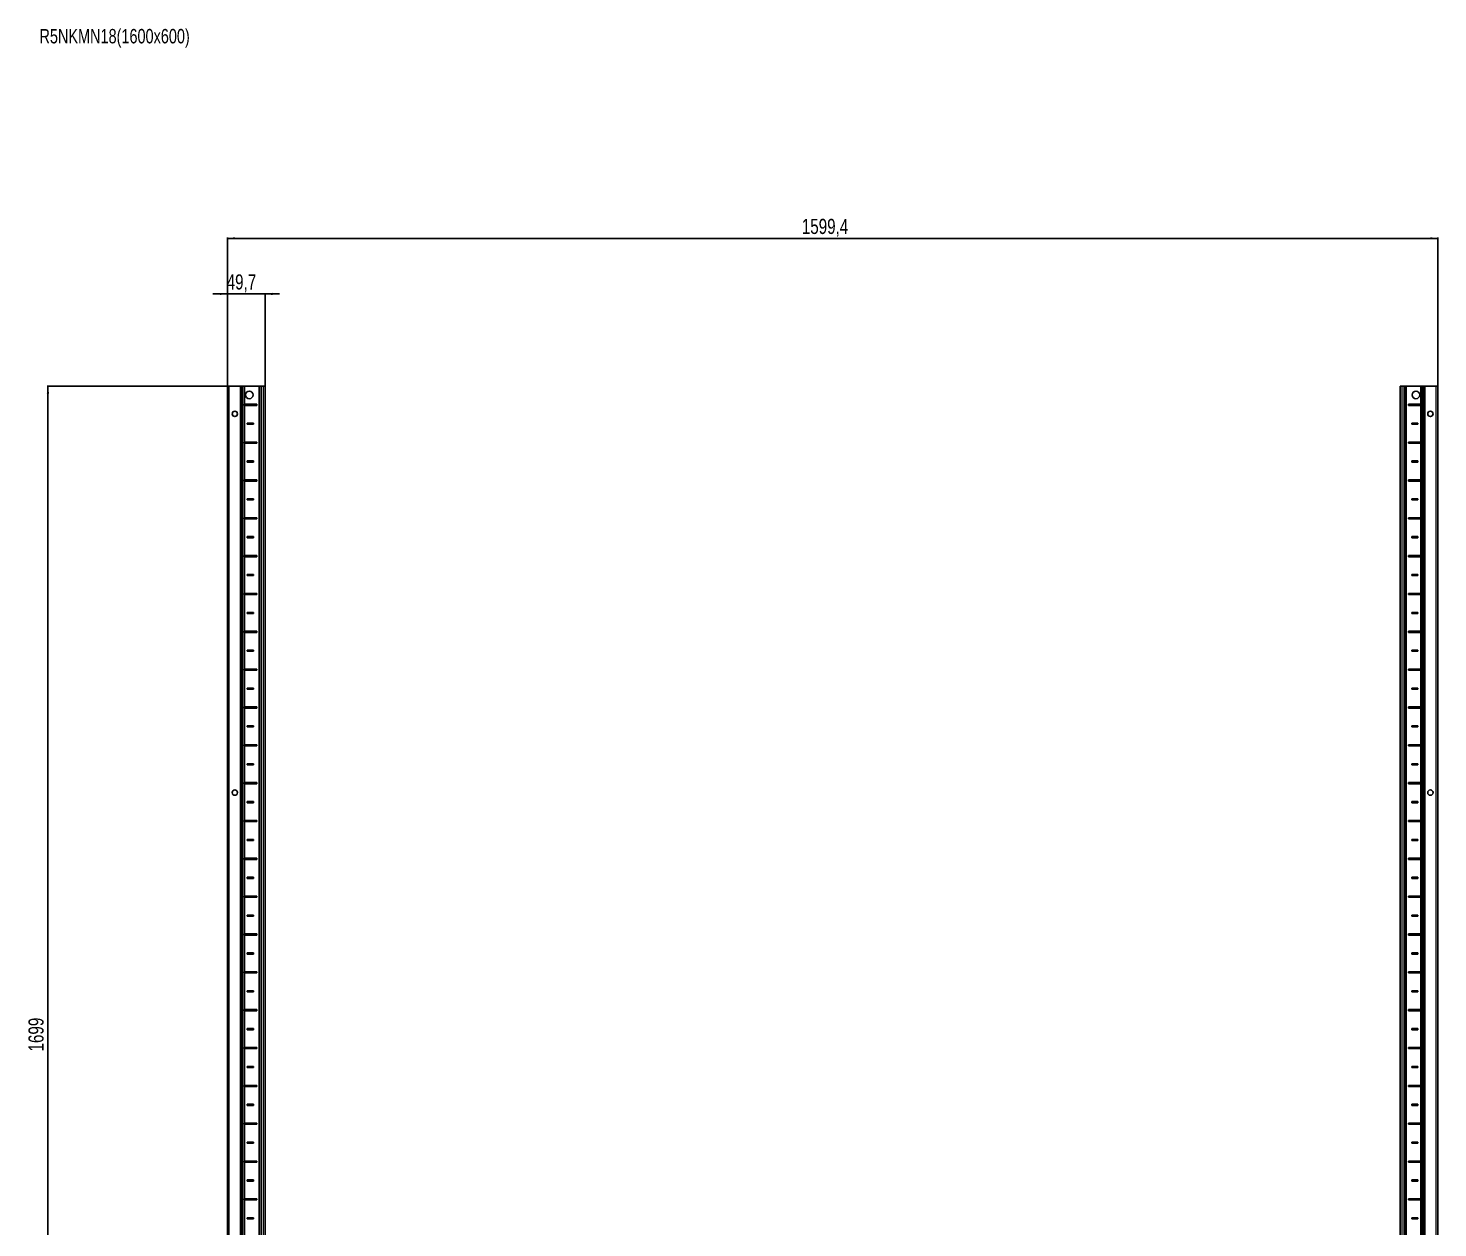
# Model space of a CAD drawing. Header units: millimetres. Extents: x -199 to 5773, y -1847 to 1507.
# Drawn here: x -199 to 1663, y -265 to 1320 of the extents above; entities that cross this region are included whole.
import ezdxf

# ---------------------------------------------------------------- set-up
doc = ezdxf.new("R2010")
doc.units = ezdxf.units.MM
doc.layers.add('FORMAT', color=7, linetype='Continuous')
doc.styles.add('SLDTEXTSTYLE0', font='TXT', dxfattribs={"width": 0.75})
doc.dimstyles.new('SLDDIMSTYLE0', dxfattribs={"dimtxt": 20, "dimasz": 10, "dimexe": 0, "dimexo": 0.0625, "dimgap": 5, "dimtad": 2, "dimdec": 1, "dimrnd": 1e-09, "dimzin": 12, "dimdsep": 46, "dimtxsty": 'SLDTEXTSTYLE0', "dimsah": 1, "dimcen": 0.09, "dimadec": 0, "dimazin": 3, "dimtfac": 1, "dimtofl": 0, "dimtmove": 0, "dimatfit": 3, "dimfxl": 0, "dimfrac": 2, "dimtolj": 1, "dimtzin": 12, "dimarcsym": 0})
doc.dimstyles.new('SLDDIMSTYLE1', dxfattribs={"dimtxt": 20, "dimasz": 10, "dimexe": 0, "dimexo": 0.0625, "dimgap": 5, "dimtad": 2, "dimdec": 1, "dimrnd": 1e-09, "dimzin": 12, "dimdsep": 46, "dimtxsty": 'SLDTEXTSTYLE0', "dimsah": 1, "dimcen": 0.09, "dimadec": 0, "dimazin": 3, "dimtfac": 1, "dimtmove": 0, "dimatfit": 0, "dimfxl": 0, "dimfrac": 2, "dimtolj": 1, "dimtzin": 12, "dimarcsym": 0})

# ---------------------------------------------------------------- blocks, each defined once
blk = doc.blocks.new('_D')
at = {"layer": 'FORMAT'}
for p, q in [((86.4, 847.2), (-174.2, 847.2)), ((-173.2, 847.2), (-173.2, -851.8)), ((86.4, -851.8), (-174.2, -851.8))]:
    blk.add_line(p, q, dxfattribs=at)
for points in [[(-173.2, 847.2), (-174.7, 837.2), (-171.6, 837.2)], [(-173.2, -851.8), (-171.6, -841.8), (-174.7, -841.8)]]:
    blk.add_solid(points, dxfattribs=at)
at = {"layer": 'FORMAT', "insert": (-198.9, -31.8), "char_height": 20, "attachment_point": 1, "rotation": 90, "style": 'SLDTEXTSTYLE0'}
blk.add_mtext('1699', dxfattribs=at)
blk = doc.blocks.new('_D_1')
at = {"layer": 'FORMAT'}
for p, q in [((64, 847.2), (64, 1043.6)), ((1663.4, 847.2), (1663.4, 1043.6)), ((64, 1042.6), (1663.4, 1042.6))]:
    blk.add_line(p, q, dxfattribs=at)
for points in [[(64, 1042.6), (74, 1041.1), (74, 1044.2)], [(1663.4, 1042.6), (1653.4, 1044.2), (1653.4, 1041.1)]]:
    blk.add_solid(points, dxfattribs=at)
at = {"layer": 'FORMAT', "insert": (823, 1068.4), "char_height": 20, "attachment_point": 1, "style": 'SLDTEXTSTYLE0'}
blk.add_mtext('1599,4', dxfattribs=at)
blk = doc.blocks.new('_D_2')
at = {"layer": 'FORMAT'}
for p, q in [((64, 969.2), (44.7, 969.2)), ((64, 847.2), (64, 970.2)), ((113.7, 969.2), (64, 969.2)), ((113.7, 847.2), (113.7, 970.2)), ((113.7, 969.2), (132.9, 969.2))]:
    blk.add_line(p, q, dxfattribs=at)
for points in [[(64, 969.2), (54, 970.7), (54, 967.7)], [(113.7, 969.2), (123.7, 967.7), (123.7, 970.7)]]:
    blk.add_solid(points, dxfattribs=at)
at = {"layer": 'FORMAT', "insert": (63, 995), "char_height": 20, "attachment_point": 1, "style": 'SLDTEXTSTYLE0'}
blk.add_mtext('49,7', dxfattribs=at)

msp = doc.modelspace()

# ---------------------------------------------------------------- linework, layer by layer
at = {"color": 7, "linetype": 'Continuous', "lineweight": 25}
for p, q in [((63.98, -851.79), (63.98, 847.21)), ((63.98, 847.21), (65.98, 847.21)), ((81.33, 847.21), (65.98, 847.21)), ((81.33, 847.21), (81.98, 847.21)), ((81.98, -851.79), (81.98, 847.21)), ((81.98, 847.21), (82.56, 847.21)), ((83.77, 847.21), (82.56, 847.21)), ((83.77, -851.79), (83.77, 847.21)), ((83.8, 847.21), (83.77, 847.21)), ((83.8, -851.79), (83.8, 847.21)), ((85.01, 847.21), (83.8, 847.21)), ((85.01, 847.21), (86.42, 847.21)), ((105.83, 847.21), (86.42, 847.21)), ((105.83, 847.21), (106.48, 847.21)), ((106.48, -851.79), (106.48, 847.21)), ((106.48, 847.21), (108.48, 847.21)), ((111.68, 847.21), (108.48, 847.21)), ((111.68, 847.21), (113.68, 847.21)), ((113.68, 847.21), (113.68, -851.79)), ((1613.68, -851.79), (1613.68, 847.21)), ((1613.68, 847.21), (1615.68, 847.21)), ((1615.68, 847.21), (1618.88, 847.21)), ((1618.88, 847.21), (1620.88, 847.21)), ((1620.88, 847.21), (1620.88, -851.79)), ((1620.88, 847.21), (1621.53, 847.21)), ((1621.53, 847.21), (1640.93, 847.21)), ((1640.93, 847.21), (1642.34, 847.21)), ((1642.34, 847.21), (1643.55, 847.21)), ((1643.55, 847.21), (1643.55, -851.79)), ((1643.55, 847.21), (1643.58, 847.21)), ((1643.58, 847.21), (1643.58, -851.79)), ((1643.58, 847.21), (1644.79, 847.21)), ((1644.79, 847.21), (1645.38, 847.21)), ((1645.38, 847.21), (1645.38, -851.79)), ((1645.38, 847.21), (1646.03, 847.21)), ((1646.03, 847.21), (1661.38, 847.21)), ((1661.38, 847.21), (1663.38, 847.21)), ((1663.38, 847.21), (1663.38, -851.79)), ((85.93, 823.35), (85.93, 822.06)), ((86.58, 822.71), (85.93, 823.35)), ((86.58, 822.71), (85.93, 822.06)), ((102.83, 823.46), (86.42, 823.46)), ((86.42, 821.96), (102.83, 821.96)), ((102.08, 822.71), (86.58, 822.71)), ((102.08, 822.71), (102.83, 823.46)), ((102.08, 822.71), (102.83, 821.96)), ((102.83, 821.96), (102.83, 823.46)), ((1640.93, 823.46), (1624.53, 823.46)), ((1624.53, 823.46), (1624.53, 821.96)), ((1625.28, 822.71), (1624.53, 823.46)), ((1625.28, 822.71), (1624.53, 821.96)), ((1624.53, 821.96), (1640.93, 821.96)), ((1625.28, 822.71), (1640.78, 822.71)), ((1640.78, 822.71), (1641.42, 823.35)), ((1640.78, 822.71), (1641.42, 822.06)), ((1641.42, 822.06), (1641.42, 823.35)), ((98.33, 798.46), (90.33, 798.46)), ((90.33, 798.46), (90.33, 796.96)), ((91.08, 797.71), (90.33, 798.46)), ((91.08, 797.71), (90.33, 796.96)), ((90.33, 796.96), (98.33, 796.96)), ((97.58, 797.71), (91.08, 797.71)), ((97.58, 797.71), (98.33, 798.46)), ((97.58, 797.71), (98.33, 796.96)), ((98.33, 796.96), (98.33, 798.46)), ((1637.03, 798.46), (1629.03, 798.46)), ((1629.03, 798.46), (1629.03, 796.96)), ((1629.78, 797.71), (1629.03, 798.46)), ((1629.78, 797.71), (1629.03, 796.96)), ((1629.03, 796.96), (1637.03, 796.96)), ((1629.78, 797.71), (1636.28, 797.71)), ((1636.28, 797.71), (1637.03, 798.46)), ((1636.28, 797.71), (1637.03, 796.96)), ((1637.03, 796.96), (1637.03, 798.46)), ((85.93, 773.35), (85.93, 772.06)), ((86.58, 772.71), (85.93, 773.35)), ((86.58, 772.71), (85.93, 772.06)), ((102.83, 773.46), (86.42, 773.46)), ((86.42, 771.96), (102.83, 771.96)), ((102.08, 772.71), (86.58, 772.71)), ((102.08, 772.71), (102.83, 773.46)), ((102.08, 772.71), (102.83, 771.96)), ((102.83, 771.96), (102.83, 773.46)), ((1640.93, 773.46), (1624.53, 773.46)), ((1624.53, 773.46), (1624.53, 771.96)), ((1625.28, 772.71), (1624.53, 773.46)), ((1625.28, 772.71), (1624.53, 771.96)), ((1624.53, 771.96), (1640.93, 771.96)), ((1625.28, 772.71), (1640.78, 772.71)), ((1640.78, 772.71), (1641.42, 773.35)), ((1640.78, 772.71), (1641.42, 772.06)), ((1641.42, 772.06), (1641.42, 773.35)), ((98.33, 748.46), (90.33, 748.46)), ((90.33, 748.46), (90.33, 746.96)), ((91.08, 747.71), (90.33, 748.46)), ((91.08, 747.71), (90.33, 746.96)), ((90.33, 746.96), (98.33, 746.96)), ((97.58, 747.71), (91.08, 747.71)), ((97.58, 747.71), (98.33, 748.46)), ((97.58, 747.71), (98.33, 746.96)), ((98.33, 746.96), (98.33, 748.46)), ((1637.03, 748.46), (1629.03, 748.46)), ((1629.03, 748.46), (1629.03, 746.96)), ((1629.78, 747.71), (1629.03, 748.46)), ((1629.78, 747.71), (1629.03, 746.96)), ((1629.03, 746.96), (1637.03, 746.96)), ((1629.78, 747.71), (1636.28, 747.71)), ((1636.28, 747.71), (1637.03, 748.46)), ((1636.28, 747.71), (1637.03, 746.96)), ((1637.03, 746.96), (1637.03, 748.46)), ((85.93, 723.35), (85.93, 722.06)), ((86.58, 722.71), (85.93, 723.35)), ((86.58, 722.71), (85.93, 722.06)), ((102.83, 723.46), (86.42, 723.46)), ((86.42, 721.96), (102.83, 721.96)), ((102.08, 722.71), (86.58, 722.71)), ((102.08, 722.71), (102.83, 723.46)), ((102.08, 722.71), (102.83, 721.96)), ((102.83, 721.96), (102.83, 723.46)), ((1640.93, 723.46), (1624.53, 723.46)), ((1624.53, 723.46), (1624.53, 721.96)), ((1625.28, 722.71), (1624.53, 723.46)), ((1625.28, 722.71), (1624.53, 721.96)), ((1624.53, 721.96), (1640.93, 721.96)), ((1625.28, 722.71), (1640.78, 722.71)), ((1640.78, 722.71), (1641.42, 723.35)), ((1640.78, 722.71), (1641.42, 722.06)), ((1641.42, 722.06), (1641.42, 723.35)), ((98.33, 698.46), (90.33, 698.46)), ((90.33, 698.46), (90.33, 696.96)), ((91.08, 697.71), (90.33, 698.46)), ((91.08, 697.71), (90.33, 696.96)), ((90.33, 696.96), (98.33, 696.96)), ((97.58, 697.71), (91.08, 697.71)), ((97.58, 697.71), (98.33, 698.46)), ((97.58, 697.71), (98.33, 696.96)), ((98.33, 696.96), (98.33, 698.46)), ((1637.03, 698.46), (1629.03, 698.46)), ((1629.03, 698.46), (1629.03, 696.96)), ((1629.78, 697.71), (1629.03, 698.46)), ((1629.78, 697.71), (1629.03, 696.96)), ((1629.03, 696.96), (1637.03, 696.96)), ((1629.78, 697.71), (1636.28, 697.71)), ((1636.28, 697.71), (1637.03, 698.46)), ((1636.28, 697.71), (1637.03, 696.96)), ((1637.03, 696.96), (1637.03, 698.46)), ((85.93, 673.35), (85.93, 672.06)), ((86.58, 672.71), (85.93, 673.35)), ((86.58, 672.71), (85.93, 672.06)), ((102.83, 673.46), (86.42, 673.46)), ((86.42, 671.96), (102.83, 671.96)), ((102.08, 672.71), (86.58, 672.71)), ((102.08, 672.71), (102.83, 673.46)), ((102.08, 672.71), (102.83, 671.96)), ((102.83, 671.96), (102.83, 673.46)), ((1640.93, 673.46), (1624.53, 673.46)), ((1624.53, 673.46), (1624.53, 671.96)), ((1625.28, 672.71), (1624.53, 673.46)), ((1625.28, 672.71), (1624.53, 671.96)), ((1624.53, 671.96), (1640.93, 671.96)), ((1625.28, 672.71), (1640.78, 672.71)), ((1640.78, 672.71), (1641.42, 673.35)), ((1640.78, 672.71), (1641.42, 672.06)), ((1641.42, 672.06), (1641.42, 673.35)), ((98.33, 648.46), (90.33, 648.46)), ((90.33, 648.46), (90.33, 646.96)), ((91.08, 647.71), (90.33, 648.46)), ((91.08, 647.71), (90.33, 646.96)), ((90.33, 646.96), (98.33, 646.96)), ((97.58, 647.71), (91.08, 647.71)), ((97.58, 647.71), (98.33, 648.46)), ((97.58, 647.71), (98.33, 646.96)), ((98.33, 646.96), (98.33, 648.46)), ((1637.03, 648.46), (1629.03, 648.46)), ((1629.03, 648.46), (1629.03, 646.96)), ((1629.78, 647.71), (1629.03, 648.46)), ((1629.78, 647.71), (1629.03, 646.96)), ((1629.03, 646.96), (1637.03, 646.96)), ((1629.78, 647.71), (1636.28, 647.71)), ((1636.28, 647.71), (1637.03, 648.46)), ((1636.28, 647.71), (1637.03, 646.96)), ((1637.03, 646.96), (1637.03, 648.46)), ((85.93, 623.35), (85.93, 622.06)), ((86.58, 622.71), (85.93, 623.35)), ((86.58, 622.71), (85.93, 622.06)), ((102.83, 623.46), (86.42, 623.46)), ((86.42, 621.96), (102.83, 621.96)), ((102.08, 622.71), (86.58, 622.71)), ((102.08, 622.71), (102.83, 623.46)), ((102.08, 622.71), (102.83, 621.96)), ((102.83, 621.96), (102.83, 623.46)), ((1640.93, 623.46), (1624.53, 623.46)), ((1624.53, 623.46), (1624.53, 621.96)), ((1625.28, 622.71), (1624.53, 623.46)), ((1625.28, 622.71), (1624.53, 621.96)), ((1624.53, 621.96), (1640.93, 621.96)), ((1625.28, 622.71), (1640.78, 622.71)), ((1640.78, 622.71), (1641.42, 623.35)), ((1640.78, 622.71), (1641.42, 622.06)), ((1641.42, 622.06), (1641.42, 623.35)), ((98.33, 598.46), (90.33, 598.46)), ((90.33, 598.46), (90.33, 596.96)), ((91.08, 597.71), (90.33, 598.46)), ((91.08, 597.71), (90.33, 596.96)), ((90.33, 596.96), (98.33, 596.96)), ((97.58, 597.71), (91.08, 597.71)), ((97.58, 597.71), (98.33, 598.46)), ((97.58, 597.71), (98.33, 596.96)), ((98.33, 596.96), (98.33, 598.46)), ((1637.03, 598.46), (1629.03, 598.46)), ((1629.03, 598.46), (1629.03, 596.96)), ((1629.78, 597.71), (1629.03, 598.46)), ((1629.78, 597.71), (1629.03, 596.96)), ((1629.03, 596.96), (1637.03, 596.96)), ((1629.78, 597.71), (1636.28, 597.71)), ((1636.28, 597.71), (1637.03, 598.46)), ((1636.28, 597.71), (1637.03, 596.96)), ((1637.03, 596.96), (1637.03, 598.46)), ((85.93, 573.35), (85.93, 572.06)), ((86.58, 572.71), (85.93, 573.35)), ((86.58, 572.71), (85.93, 572.06)), ((102.83, 573.46), (86.42, 573.46)), ((86.42, 571.96), (102.83, 571.96)), ((102.08, 572.71), (86.58, 572.71)), ((102.08, 572.71), (102.83, 573.46)), ((102.08, 572.71), (102.83, 571.96)), ((102.83, 571.96), (102.83, 573.46)), ((1640.93, 573.46), (1624.53, 573.46)), ((1624.53, 573.46), (1624.53, 571.96)), ((1625.28, 572.71), (1624.53, 573.46)), ((1625.28, 572.71), (1624.53, 571.96)), ((1624.53, 571.96), (1640.93, 571.96)), ((1625.28, 572.71), (1640.78, 572.71)), ((1640.78, 572.71), (1641.42, 573.35)), ((1640.78, 572.71), (1641.42, 572.06)), ((1641.42, 572.06), (1641.42, 573.35)), ((98.33, 548.46), (90.33, 548.46)), ((90.33, 548.46), (90.33, 546.96)), ((91.08, 547.71), (90.33, 548.46)), ((91.08, 547.71), (90.33, 546.96)), ((90.33, 546.96), (98.33, 546.96)), ((97.58, 547.71), (91.08, 547.71)), ((97.58, 547.71), (98.33, 548.46)), ((97.58, 547.71), (98.33, 546.96)), ((98.33, 546.96), (98.33, 548.46)), ((1637.03, 548.46), (1629.03, 548.46)), ((1629.03, 548.46), (1629.03, 546.96)), ((1629.78, 547.71), (1629.03, 548.46)), ((1629.78, 547.71), (1629.03, 546.96)), ((1629.03, 546.96), (1637.03, 546.96)), ((1629.78, 547.71), (1636.28, 547.71)), ((1636.28, 547.71), (1637.03, 548.46)), ((1636.28, 547.71), (1637.03, 546.96)), ((1637.03, 546.96), (1637.03, 548.46)), ((85.93, 523.35), (85.93, 522.06)), ((86.58, 522.71), (85.93, 523.35)), ((86.58, 522.71), (85.93, 522.06)), ((102.83, 523.46), (86.42, 523.46)), ((86.42, 521.96), (102.83, 521.96)), ((102.08, 522.71), (86.58, 522.71)), ((102.08, 522.71), (102.83, 523.46)), ((102.08, 522.71), (102.83, 521.96)), ((102.83, 521.96), (102.83, 523.46)), ((1640.93, 523.46), (1624.53, 523.46)), ((1624.53, 523.46), (1624.53, 521.96)), ((1625.28, 522.71), (1624.53, 523.46)), ((1625.28, 522.71), (1624.53, 521.96)), ((1624.53, 521.96), (1640.93, 521.96)), ((1625.28, 522.71), (1640.78, 522.71)), ((1640.78, 522.71), (1641.42, 523.35)), ((1640.78, 522.71), (1641.42, 522.06)), ((1641.42, 522.06), (1641.42, 523.35)), ((98.33, 498.46), (90.33, 498.46)), ((90.33, 498.46), (90.33, 496.96)), ((91.08, 497.71), (90.33, 498.46)), ((91.08, 497.71), (90.33, 496.96)), ((90.33, 496.96), (98.33, 496.96)), ((97.58, 497.71), (91.08, 497.71)), ((97.58, 497.71), (98.33, 498.46)), ((97.58, 497.71), (98.33, 496.96)), ((98.33, 496.96), (98.33, 498.46)), ((1637.03, 498.46), (1629.03, 498.46)), ((1629.03, 498.46), (1629.03, 496.96)), ((1629.78, 497.71), (1629.03, 498.46)), ((1629.78, 497.71), (1629.03, 496.96)), ((1629.03, 496.96), (1637.03, 496.96)), ((1629.78, 497.71), (1636.28, 497.71)), ((1636.28, 497.71), (1637.03, 498.46)), ((1636.28, 497.71), (1637.03, 496.96)), ((1637.03, 496.96), (1637.03, 498.46)), ((85.93, 473.35), (85.93, 472.06)), ((86.58, 472.71), (85.93, 473.35)), ((86.58, 472.71), (85.93, 472.06)), ((102.83, 473.46), (86.42, 473.46)), ((86.42, 471.96), (102.83, 471.96)), ((102.08, 472.71), (86.58, 472.71)), ((102.08, 472.71), (102.83, 473.46)), ((102.08, 472.71), (102.83, 471.96)), ((102.83, 471.96), (102.83, 473.46)), ((1640.93, 473.46), (1624.53, 473.46)), ((1624.53, 473.46), (1624.53, 471.96)), ((1625.28, 472.71), (1624.53, 473.46)), ((1625.28, 472.71), (1624.53, 471.96)), ((1624.53, 471.96), (1640.93, 471.96)), ((1625.28, 472.71), (1640.78, 472.71)), ((1640.78, 472.71), (1641.42, 473.35)), ((1640.78, 472.71), (1641.42, 472.06)), ((1641.42, 472.06), (1641.42, 473.35)), ((98.33, 448.46), (90.33, 448.46)), ((90.33, 448.46), (90.33, 446.96)), ((91.08, 447.71), (90.33, 448.46)), ((91.08, 447.71), (90.33, 446.96)), ((97.58, 447.71), (91.08, 447.71)), ((97.58, 447.71), (98.33, 448.46)), ((97.58, 447.71), (98.33, 446.96)), ((98.33, 446.96), (98.33, 448.46)), ((1637.03, 448.46), (1629.03, 448.46)), ((1629.03, 448.46), (1629.03, 446.96)), ((1629.78, 447.71), (1629.03, 448.46)), ((1629.78, 447.71), (1629.03, 446.96)), ((1629.78, 447.71), (1636.28, 447.71)), ((1636.28, 447.71), (1637.03, 448.46)), ((1636.28, 447.71), (1637.03, 446.96)), ((1637.03, 446.96), (1637.03, 448.46)), ((90.33, 446.96), (98.33, 446.96)), ((1629.03, 446.96), (1637.03, 446.96)), ((85.93, 423.35), (85.93, 422.06)), ((86.58, 422.71), (85.93, 423.35)), ((86.58, 422.71), (85.93, 422.06)), ((102.83, 423.46), (86.42, 423.46)), ((86.42, 421.96), (102.83, 421.96)), ((102.08, 422.71), (86.58, 422.71)), ((102.08, 422.71), (102.83, 423.46)), ((102.08, 422.71), (102.83, 421.96)), ((102.83, 421.96), (102.83, 423.46)), ((1640.93, 423.46), (1624.53, 423.46)), ((1624.53, 423.46), (1624.53, 421.96)), ((1625.28, 422.71), (1624.53, 423.46)), ((1625.28, 422.71), (1624.53, 421.96)), ((1624.53, 421.96), (1640.93, 421.96)), ((1625.28, 422.71), (1640.78, 422.71)), ((1640.78, 422.71), (1641.42, 423.35)), ((1640.78, 422.71), (1641.42, 422.06)), ((1641.42, 422.06), (1641.42, 423.35)), ((98.33, 398.46), (90.33, 398.46)), ((90.33, 398.46), (90.33, 396.96)), ((91.08, 397.71), (90.33, 398.46)), ((91.08, 397.71), (90.33, 396.96)), ((90.33, 396.96), (98.33, 396.96)), ((97.58, 397.71), (91.08, 397.71)), ((97.58, 397.71), (98.33, 398.46)), ((97.58, 397.71), (98.33, 396.96)), ((98.33, 396.96), (98.33, 398.46)), ((1637.03, 398.46), (1629.03, 398.46)), ((1629.03, 398.46), (1629.03, 396.96)), ((1629.78, 397.71), (1629.03, 398.46)), ((1629.78, 397.71), (1629.03, 396.96)), ((1629.03, 396.96), (1637.03, 396.96)), ((1629.78, 397.71), (1636.28, 397.71)), ((1636.28, 397.71), (1637.03, 398.46)), ((1636.28, 397.71), (1637.03, 396.96)), ((1637.03, 396.96), (1637.03, 398.46)), ((85.93, 373.35), (85.93, 372.06)), ((86.58, 372.71), (85.93, 373.35)), ((86.58, 372.71), (85.93, 372.06)), ((102.83, 373.46), (86.42, 373.46)), ((102.08, 372.71), (86.58, 372.71)), ((102.08, 372.71), (102.83, 373.46)), ((102.08, 372.71), (102.83, 371.96)), ((102.83, 371.96), (102.83, 373.46)), ((1640.93, 373.46), (1624.53, 373.46)), ((1624.53, 373.46), (1624.53, 371.96)), ((1625.28, 372.71), (1624.53, 373.46)), ((1625.28, 372.71), (1624.53, 371.96)), ((1625.28, 372.71), (1640.78, 372.71)), ((1640.78, 372.71), (1641.42, 373.35)), ((1640.78, 372.71), (1641.42, 372.06)), ((1641.42, 372.06), (1641.42, 373.35)), ((86.42, 371.96), (102.83, 371.96)), ((1624.53, 371.96), (1640.93, 371.96)), ((98.33, 348.46), (90.33, 348.46)), ((90.33, 348.46), (90.33, 346.96)), ((91.08, 347.71), (90.33, 348.46)), ((91.08, 347.71), (90.33, 346.96)), ((90.33, 346.96), (98.33, 346.96)), ((97.58, 347.71), (91.08, 347.71)), ((97.58, 347.71), (98.33, 348.46)), ((97.58, 347.71), (98.33, 346.96)), ((98.33, 346.96), (98.33, 348.46)), ((1637.03, 348.46), (1629.03, 348.46)), ((1629.03, 348.46), (1629.03, 346.96)), ((1629.78, 347.71), (1629.03, 348.46)), ((1629.78, 347.71), (1629.03, 346.96)), ((1629.03, 346.96), (1637.03, 346.96)), ((1629.78, 347.71), (1636.28, 347.71)), ((1636.28, 347.71), (1637.03, 348.46)), ((1636.28, 347.71), (1637.03, 346.96)), ((1637.03, 346.96), (1637.03, 348.46)), ((85.93, 323.35), (85.93, 322.06)), ((86.58, 322.71), (85.93, 323.35)), ((86.58, 322.71), (85.93, 322.06)), ((102.83, 323.46), (86.42, 323.46)), ((86.42, 321.96), (102.83, 321.96)), ((102.08, 322.71), (86.58, 322.71)), ((102.08, 322.71), (102.83, 323.46)), ((102.08, 322.71), (102.83, 321.96)), ((102.83, 321.96), (102.83, 323.46)), ((1640.93, 323.46), (1624.53, 323.46)), ((1624.53, 323.46), (1624.53, 321.96)), ((1625.28, 322.71), (1624.53, 323.46)), ((1625.28, 322.71), (1624.53, 321.96)), ((1624.53, 321.96), (1640.93, 321.96)), ((1625.28, 322.71), (1640.78, 322.71)), ((1640.78, 322.71), (1641.42, 323.35)), ((1640.78, 322.71), (1641.42, 322.06)), ((1641.42, 322.06), (1641.42, 323.35)), ((98.33, 298.46), (90.33, 298.46)), ((90.33, 298.46), (90.33, 296.96)), ((91.08, 297.71), (90.33, 298.46)), ((97.58, 297.71), (98.33, 298.46)), ((98.33, 296.96), (98.33, 298.46)), ((1637.03, 298.46), (1629.03, 298.46)), ((1629.03, 298.46), (1629.03, 296.96)), ((1629.78, 297.71), (1629.03, 298.46)), ((1636.28, 297.71), (1637.03, 298.46)), ((1637.03, 296.96), (1637.03, 298.46)), ((91.08, 297.71), (90.33, 296.96)), ((90.33, 296.96), (98.33, 296.96)), ((97.58, 297.71), (91.08, 297.71)), ((97.58, 297.71), (98.33, 296.96)), ((1629.78, 297.71), (1629.03, 296.96)), ((1629.03, 296.96), (1637.03, 296.96)), ((1629.78, 297.71), (1636.28, 297.71)), ((1636.28, 297.71), (1637.03, 296.96)), ((85.93, 273.35), (85.93, 272.06)), ((86.58, 272.71), (85.93, 273.35)), ((86.58, 272.71), (85.93, 272.06)), ((102.83, 273.46), (86.42, 273.46)), ((86.42, 271.96), (102.83, 271.96)), ((102.08, 272.71), (86.58, 272.71)), ((102.08, 272.71), (102.83, 273.46)), ((102.08, 272.71), (102.83, 271.96)), ((102.83, 271.96), (102.83, 273.46)), ((1640.93, 273.46), (1624.53, 273.46)), ((1624.53, 273.46), (1624.53, 271.96)), ((1625.28, 272.71), (1624.53, 273.46)), ((1625.28, 272.71), (1624.53, 271.96)), ((1624.53, 271.96), (1640.93, 271.96)), ((1625.28, 272.71), (1640.78, 272.71)), ((1640.78, 272.71), (1641.42, 273.35)), ((1640.78, 272.71), (1641.42, 272.06)), ((1641.42, 272.06), (1641.42, 273.35)), ((98.33, 248.46), (90.33, 248.46)), ((90.33, 248.46), (90.33, 246.96)), ((91.08, 247.71), (90.33, 248.46)), ((91.08, 247.71), (90.33, 246.96)), ((90.33, 246.96), (98.33, 246.96)), ((97.58, 247.71), (91.08, 247.71)), ((97.58, 247.71), (98.33, 248.46)), ((97.58, 247.71), (98.33, 246.96)), ((98.33, 246.96), (98.33, 248.46)), ((1637.03, 248.46), (1629.03, 248.46)), ((1629.03, 248.46), (1629.03, 246.96)), ((1629.78, 247.71), (1629.03, 248.46)), ((1629.78, 247.71), (1629.03, 246.96)), ((1629.03, 246.96), (1637.03, 246.96)), ((1629.78, 247.71), (1636.28, 247.71)), ((1636.28, 247.71), (1637.03, 248.46)), ((1636.28, 247.71), (1637.03, 246.96)), ((1637.03, 246.96), (1637.03, 248.46)), ((85.93, 223.35), (85.93, 222.06)), ((86.58, 222.71), (85.93, 223.35)), ((86.58, 222.71), (85.93, 222.06)), ((102.83, 223.46), (86.42, 223.46)), ((86.42, 221.96), (102.83, 221.96)), ((102.08, 222.71), (86.58, 222.71)), ((102.08, 222.71), (102.83, 223.46)), ((102.08, 222.71), (102.83, 221.96)), ((102.83, 221.96), (102.83, 223.46)), ((1640.93, 223.46), (1624.53, 223.46)), ((1624.53, 223.46), (1624.53, 221.96)), ((1625.28, 222.71), (1624.53, 223.46)), ((1625.28, 222.71), (1624.53, 221.96)), ((1624.53, 221.96), (1640.93, 221.96)), ((1625.28, 222.71), (1640.78, 222.71)), ((1640.78, 222.71), (1641.42, 223.35)), ((1640.78, 222.71), (1641.42, 222.06)), ((1641.42, 222.06), (1641.42, 223.35)), ((98.33, 198.46), (90.33, 198.46)), ((90.33, 198.46), (90.33, 196.96)), ((91.08, 197.71), (90.33, 198.46)), ((91.08, 197.71), (90.33, 196.96)), ((90.33, 196.96), (98.33, 196.96)), ((97.58, 197.71), (91.08, 197.71)), ((97.58, 197.71), (98.33, 198.46)), ((97.58, 197.71), (98.33, 196.96)), ((98.33, 196.96), (98.33, 198.46)), ((1637.03, 198.46), (1629.03, 198.46)), ((1629.03, 198.46), (1629.03, 196.96)), ((1629.78, 197.71), (1629.03, 198.46)), ((1629.78, 197.71), (1629.03, 196.96)), ((1629.03, 196.96), (1637.03, 196.96)), ((1629.78, 197.71), (1636.28, 197.71)), ((1636.28, 197.71), (1637.03, 198.46)), ((1636.28, 197.71), (1637.03, 196.96)), ((1637.03, 196.96), (1637.03, 198.46)), ((85.93, 173.35), (85.93, 172.06)), ((86.58, 172.71), (85.93, 173.35)), ((86.58, 172.71), (85.93, 172.06)), ((102.83, 173.46), (86.42, 173.46)), ((86.42, 171.96), (102.83, 171.96)), ((102.08, 172.71), (86.58, 172.71)), ((102.08, 172.71), (102.83, 173.46)), ((102.08, 172.71), (102.83, 171.96)), ((102.83, 171.96), (102.83, 173.46)), ((1640.93, 173.46), (1624.53, 173.46)), ((1624.53, 173.46), (1624.53, 171.96)), ((1625.28, 172.71), (1624.53, 173.46)), ((1625.28, 172.71), (1624.53, 171.96)), ((1624.53, 171.96), (1640.93, 171.96)), ((1625.28, 172.71), (1640.78, 172.71)), ((1640.78, 172.71), (1641.42, 173.35)), ((1640.78, 172.71), (1641.42, 172.06)), ((1641.42, 172.06), (1641.42, 173.35)), ((98.33, 148.46), (90.33, 148.46)), ((90.33, 148.46), (90.33, 146.96)), ((91.08, 147.71), (90.33, 148.46)), ((91.08, 147.71), (90.33, 146.96)), ((90.33, 146.96), (98.33, 146.96)), ((97.58, 147.71), (91.08, 147.71)), ((97.58, 147.71), (98.33, 148.46)), ((97.58, 147.71), (98.33, 146.96)), ((98.33, 146.96), (98.33, 148.46)), ((1637.03, 148.46), (1629.03, 148.46)), ((1629.03, 148.46), (1629.03, 146.96)), ((1629.78, 147.71), (1629.03, 148.46)), ((1629.78, 147.71), (1629.03, 146.96)), ((1629.03, 146.96), (1637.03, 146.96)), ((1629.78, 147.71), (1636.28, 147.71)), ((1636.28, 147.71), (1637.03, 148.46)), ((1636.28, 147.71), (1637.03, 146.96)), ((1637.03, 146.96), (1637.03, 148.46)), ((85.93, 123.35), (85.93, 122.06)), ((86.58, 122.71), (85.93, 123.35)), ((86.58, 122.71), (85.93, 122.06)), ((102.83, 123.46), (86.42, 123.46)), ((86.42, 121.96), (102.83, 121.96)), ((102.08, 122.71), (86.58, 122.71)), ((102.08, 122.71), (102.83, 123.46)), ((102.08, 122.71), (102.83, 121.96)), ((102.83, 121.96), (102.83, 123.46)), ((1640.93, 123.46), (1624.53, 123.46)), ((1624.53, 123.46), (1624.53, 121.96)), ((1625.28, 122.71), (1624.53, 123.46)), ((1625.28, 122.71), (1624.53, 121.96)), ((1624.53, 121.96), (1640.93, 121.96)), ((1625.28, 122.71), (1640.78, 122.71)), ((1640.78, 122.71), (1641.42, 123.35)), ((1640.78, 122.71), (1641.42, 122.06)), ((1641.42, 122.06), (1641.42, 123.35)), ((98.33, 98.46), (90.33, 98.46)), ((90.33, 98.46), (90.33, 96.96)), ((91.08, 97.71), (90.33, 98.46)), ((91.08, 97.71), (90.33, 96.96)), ((90.33, 96.96), (98.33, 96.96)), ((97.58, 97.71), (91.08, 97.71)), ((97.58, 97.71), (98.33, 98.46)), ((97.58, 97.71), (98.33, 96.96)), ((98.33, 96.96), (98.33, 98.46)), ((1637.03, 98.46), (1629.03, 98.46)), ((1629.03, 98.46), (1629.03, 96.96)), ((1629.78, 97.71), (1629.03, 98.46)), ((1629.78, 97.71), (1629.03, 96.96)), ((1629.03, 96.96), (1637.03, 96.96)), ((1629.78, 97.71), (1636.28, 97.71)), ((1636.28, 97.71), (1637.03, 98.46)), ((1636.28, 97.71), (1637.03, 96.96)), ((1637.03, 96.96), (1637.03, 98.46)), ((85.93, 73.35), (85.93, 72.06)), ((86.58, 72.71), (85.93, 73.35)), ((86.58, 72.71), (85.93, 72.06)), ((102.83, 73.46), (86.42, 73.46)), ((86.42, 71.96), (102.83, 71.96)), ((102.08, 72.71), (86.58, 72.71)), ((102.08, 72.71), (102.83, 73.46)), ((102.08, 72.71), (102.83, 71.96)), ((102.83, 71.96), (102.83, 73.46)), ((1640.93, 73.46), (1624.53, 73.46)), ((1624.53, 73.46), (1624.53, 71.96)), ((1625.28, 72.71), (1624.53, 73.46)), ((1625.28, 72.71), (1624.53, 71.96)), ((1624.53, 71.96), (1640.93, 71.96)), ((1625.28, 72.71), (1640.78, 72.71)), ((1640.78, 72.71), (1641.42, 73.35)), ((1640.78, 72.71), (1641.42, 72.06)), ((1641.42, 72.06), (1641.42, 73.35)), ((98.33, 48.46), (90.33, 48.46)), ((90.33, 48.46), (90.33, 46.96)), ((91.08, 47.71), (90.33, 48.46)), ((91.08, 47.71), (90.33, 46.96)), ((90.33, 46.96), (98.33, 46.96)), ((97.58, 47.71), (91.08, 47.71)), ((97.58, 47.71), (98.33, 48.46)), ((97.58, 47.71), (98.33, 46.96)), ((98.33, 46.96), (98.33, 48.46)), ((1637.03, 48.46), (1629.03, 48.46)), ((1629.03, 48.46), (1629.03, 46.96)), ((1629.78, 47.71), (1629.03, 48.46)), ((1629.78, 47.71), (1629.03, 46.96)), ((1629.03, 46.96), (1637.03, 46.96)), ((1629.78, 47.71), (1636.28, 47.71)), ((1636.28, 47.71), (1637.03, 48.46)), ((1636.28, 47.71), (1637.03, 46.96)), ((1637.03, 46.96), (1637.03, 48.46)), ((85.93, 23.35), (85.93, 22.06)), ((86.58, 22.71), (85.93, 23.35)), ((86.58, 22.71), (85.93, 22.06)), ((102.83, 23.46), (86.42, 23.46)), ((86.42, 21.96), (102.83, 21.96)), ((102.08, 22.71), (86.58, 22.71)), ((102.08, 22.71), (102.83, 23.46)), ((102.08, 22.71), (102.83, 21.96)), ((102.83, 21.96), (102.83, 23.46)), ((1640.93, 23.46), (1624.53, 23.46)), ((1624.53, 23.46), (1624.53, 21.96)), ((1625.28, 22.71), (1624.53, 23.46)), ((1625.28, 22.71), (1624.53, 21.96)), ((1624.53, 21.96), (1640.93, 21.96)), ((1625.28, 22.71), (1640.78, 22.71)), ((1640.78, 22.71), (1641.42, 23.35)), ((1640.78, 22.71), (1641.42, 22.06)), ((1641.42, 22.06), (1641.42, 23.35)), ((98.33, -1.54), (90.33, -1.54)), ((90.33, -1.54), (90.33, -3.04)), ((91.08, -2.29), (90.33, -1.54)), ((91.08, -2.29), (90.33, -3.04)), ((90.33, -3.04), (98.33, -3.04)), ((97.58, -2.29), (91.08, -2.29)), ((97.58, -2.29), (98.33, -1.54)), ((97.58, -2.29), (98.33, -3.04)), ((98.33, -3.04), (98.33, -1.54)), ((1637.03, -1.54), (1629.03, -1.54)), ((1629.03, -1.54), (1629.03, -3.04)), ((1629.78, -2.29), (1629.03, -1.54)), ((1629.78, -2.29), (1629.03, -3.04)), ((1629.03, -3.04), (1637.03, -3.04)), ((1629.78, -2.29), (1636.28, -2.29)), ((1636.28, -2.29), (1637.03, -1.54)), ((1636.28, -2.29), (1637.03, -3.04)), ((1637.03, -3.04), (1637.03, -1.54)), ((85.93, -26.65), (85.93, -27.94)), ((86.58, -27.29), (85.93, -26.65)), ((86.58, -27.29), (85.93, -27.94)), ((102.83, -26.54), (86.42, -26.54)), ((86.42, -28.04), (102.83, -28.04)), ((102.08, -27.29), (86.58, -27.29)), ((102.08, -27.29), (102.83, -26.54)), ((102.08, -27.29), (102.83, -28.04)), ((102.83, -28.04), (102.83, -26.54)), ((1640.93, -26.54), (1624.53, -26.54)), ((1624.53, -26.54), (1624.53, -28.04)), ((1625.28, -27.29), (1624.53, -26.54)), ((1625.28, -27.29), (1624.53, -28.04)), ((1624.53, -28.04), (1640.93, -28.04)), ((1625.28, -27.29), (1640.78, -27.29)), ((1640.78, -27.29), (1641.42, -26.65)), ((1640.78, -27.29), (1641.42, -27.94)), ((1641.42, -27.94), (1641.42, -26.65)), ((98.33, -51.54), (90.33, -51.54)), ((90.33, -51.54), (90.33, -53.04)), ((91.08, -52.29), (90.33, -51.54)), ((91.08, -52.29), (90.33, -53.04)), ((90.33, -53.04), (98.33, -53.04)), ((97.58, -52.29), (91.08, -52.29)), ((97.58, -52.29), (98.33, -51.54)), ((97.58, -52.29), (98.33, -53.04)), ((98.33, -53.04), (98.33, -51.54)), ((1637.03, -51.54), (1629.03, -51.54)), ((1629.03, -51.54), (1629.03, -53.04)), ((1629.78, -52.29), (1629.03, -51.54)), ((1629.78, -52.29), (1629.03, -53.04)), ((1629.03, -53.04), (1637.03, -53.04)), ((1629.78, -52.29), (1636.28, -52.29)), ((1636.28, -52.29), (1637.03, -51.54)), ((1636.28, -52.29), (1637.03, -53.04)), ((1637.03, -53.04), (1637.03, -51.54)), ((85.93, -76.65), (85.93, -77.94)), ((86.58, -77.29), (85.93, -76.65)), ((86.58, -77.29), (85.93, -77.94)), ((102.83, -76.54), (86.42, -76.54)), ((86.42, -78.04), (102.83, -78.04)), ((102.08, -77.29), (86.58, -77.29)), ((102.08, -77.29), (102.83, -76.54)), ((102.08, -77.29), (102.83, -78.04)), ((102.83, -78.04), (102.83, -76.54)), ((1640.93, -76.54), (1624.53, -76.54)), ((1624.53, -76.54), (1624.53, -78.04)), ((1625.28, -77.29), (1624.53, -76.54)), ((1625.28, -77.29), (1624.53, -78.04)), ((1624.53, -78.04), (1640.93, -78.04)), ((1625.28, -77.29), (1640.78, -77.29)), ((1640.78, -77.29), (1641.42, -76.65)), ((1640.78, -77.29), (1641.42, -77.94)), ((1641.42, -77.94), (1641.42, -76.65)), ((98.33, -101.54), (90.33, -101.54)), ((90.33, -101.54), (90.33, -103.04)), ((91.08, -102.29), (90.33, -101.54)), ((91.08, -102.29), (90.33, -103.04)), ((90.33, -103.04), (98.33, -103.04)), ((97.58, -102.29), (91.08, -102.29)), ((97.58, -102.29), (98.33, -101.54)), ((97.58, -102.29), (98.33, -103.04)), ((98.33, -103.04), (98.33, -101.54)), ((1637.03, -101.54), (1629.03, -101.54)), ((1629.03, -101.54), (1629.03, -103.04)), ((1629.78, -102.29), (1629.03, -101.54)), ((1629.78, -102.29), (1629.03, -103.04)), ((1629.03, -103.04), (1637.03, -103.04)), ((1629.78, -102.29), (1636.28, -102.29)), ((1636.28, -102.29), (1637.03, -101.54)), ((1636.28, -102.29), (1637.03, -103.04)), ((1637.03, -103.04), (1637.03, -101.54)), ((85.93, -126.65), (85.93, -127.94)), ((86.58, -127.29), (85.93, -126.65)), ((86.58, -127.29), (85.93, -127.94)), ((102.83, -126.54), (86.42, -126.54)), ((86.42, -128.04), (102.83, -128.04)), ((102.08, -127.29), (86.58, -127.29)), ((102.08, -127.29), (102.83, -126.54)), ((102.08, -127.29), (102.83, -128.04)), ((102.83, -128.04), (102.83, -126.54)), ((1640.93, -126.54), (1624.53, -126.54)), ((1624.53, -126.54), (1624.53, -128.04)), ((1625.28, -127.29), (1624.53, -126.54)), ((1625.28, -127.29), (1624.53, -128.04)), ((1624.53, -128.04), (1640.93, -128.04)), ((1625.28, -127.29), (1640.78, -127.29)), ((1640.78, -127.29), (1641.42, -126.65)), ((1640.78, -127.29), (1641.42, -127.94)), ((1641.42, -127.94), (1641.42, -126.65)), ((98.33, -151.54), (90.33, -151.54)), ((90.33, -151.54), (90.33, -153.04)), ((91.08, -152.29), (90.33, -151.54)), ((91.08, -152.29), (90.33, -153.04)), ((90.33, -153.04), (98.33, -153.04)), ((97.58, -152.29), (91.08, -152.29)), ((97.58, -152.29), (98.33, -151.54)), ((97.58, -152.29), (98.33, -153.04)), ((98.33, -153.04), (98.33, -151.54)), ((1637.03, -151.54), (1629.03, -151.54)), ((1629.03, -151.54), (1629.03, -153.04)), ((1629.78, -152.29), (1629.03, -151.54)), ((1629.78, -152.29), (1629.03, -153.04)), ((1629.03, -153.04), (1637.03, -153.04)), ((1629.78, -152.29), (1636.28, -152.29)), ((1636.28, -152.29), (1637.03, -151.54)), ((1636.28, -152.29), (1637.03, -153.04)), ((1637.03, -153.04), (1637.03, -151.54)), ((85.93, -176.65), (85.93, -177.94)), ((86.58, -177.29), (85.93, -176.65)), ((86.58, -177.29), (85.93, -177.94)), ((102.83, -176.54), (86.42, -176.54)), ((86.42, -178.04), (102.83, -178.04)), ((102.08, -177.29), (86.58, -177.29)), ((102.08, -177.29), (102.83, -176.54)), ((102.08, -177.29), (102.83, -178.04)), ((102.83, -178.04), (102.83, -176.54)), ((1640.93, -176.54), (1624.53, -176.54)), ((1624.53, -176.54), (1624.53, -178.04)), ((1625.28, -177.29), (1624.53, -176.54)), ((1625.28, -177.29), (1624.53, -178.04)), ((1624.53, -178.04), (1640.93, -178.04)), ((1625.28, -177.29), (1640.78, -177.29)), ((1640.78, -177.29), (1641.42, -176.65)), ((1640.78, -177.29), (1641.42, -177.94)), ((1641.42, -177.94), (1641.42, -176.65)), ((98.33, -201.54), (90.33, -201.54)), ((90.33, -201.54), (90.33, -203.04)), ((91.08, -202.29), (90.33, -201.54)), ((91.08, -202.29), (90.33, -203.04)), ((90.33, -203.04), (98.33, -203.04)), ((97.58, -202.29), (91.08, -202.29)), ((97.58, -202.29), (98.33, -201.54)), ((97.58, -202.29), (98.33, -203.04)), ((98.33, -203.04), (98.33, -201.54)), ((1637.03, -201.54), (1629.03, -201.54)), ((1629.03, -201.54), (1629.03, -203.04)), ((1629.78, -202.29), (1629.03, -201.54)), ((1629.78, -202.29), (1629.03, -203.04)), ((1629.03, -203.04), (1637.03, -203.04)), ((1629.78, -202.29), (1636.28, -202.29)), ((1636.28, -202.29), (1637.03, -201.54)), ((1636.28, -202.29), (1637.03, -203.04)), ((1637.03, -203.04), (1637.03, -201.54)), ((85.93, -226.65), (85.93, -227.94)), ((86.58, -227.29), (85.93, -226.65)), ((86.58, -227.29), (85.93, -227.94)), ((102.83, -226.54), (86.42, -226.54)), ((86.42, -228.04), (102.83, -228.04)), ((102.08, -227.29), (86.58, -227.29)), ((102.08, -227.29), (102.83, -226.54)), ((102.08, -227.29), (102.83, -228.04)), ((102.83, -228.04), (102.83, -226.54)), ((1640.93, -226.54), (1624.53, -226.54)), ((1624.53, -226.54), (1624.53, -228.04)), ((1625.28, -227.29), (1624.53, -226.54)), ((1625.28, -227.29), (1624.53, -228.04)), ((1624.53, -228.04), (1640.93, -228.04)), ((1625.28, -227.29), (1640.78, -227.29)), ((1640.78, -227.29), (1641.42, -226.65)), ((1640.78, -227.29), (1641.42, -227.94)), ((1641.42, -227.94), (1641.42, -226.65)), ((98.33, -251.54), (90.33, -251.54)), ((90.33, -251.54), (90.33, -253.04)), ((91.08, -252.29), (90.33, -251.54)), ((91.08, -252.29), (90.33, -253.04)), ((90.33, -253.04), (98.33, -253.04)), ((97.58, -252.29), (91.08, -252.29)), ((97.58, -252.29), (98.33, -251.54)), ((97.58, -252.29), (98.33, -253.04)), ((98.33, -253.04), (98.33, -251.54)), ((1637.03, -251.54), (1629.03, -251.54)), ((1629.03, -251.54), (1629.03, -253.04)), ((1629.78, -252.29), (1629.03, -251.54)), ((1629.78, -252.29), (1629.03, -253.04)), ((1629.03, -253.04), (1637.03, -253.04)), ((1629.78, -252.29), (1636.28, -252.29)), ((1636.28, -252.29), (1637.03, -251.54)), ((1636.28, -252.29), (1637.03, -253.04)), ((1637.03, -253.04), (1637.03, -251.54))]:
    msp.add_line(p, q, dxfattribs=at)
at = {"color": 8, "linetype": 'Continuous', "lineweight": 18}
for p, q in [((65.98, 847.21), (65.98, -851.79)), ((81.33, -851.79), (81.33, 847.21)), ((82.56, 847.21), (82.56, -851.79)), ((85.01, -851.79), (85.01, 847.21)), ((86.42, 847.21), (86.42, 823.46)), ((105.83, -851.79), (105.83, 847.21)), ((108.48, 847.21), (108.48, -851.79)), ((111.68, -851.79), (111.68, 847.21)), ((1615.68, 847.21), (1615.68, -851.79)), ((1618.88, -851.79), (1618.88, 847.21)), ((1621.53, 847.21), (1621.53, -851.79)), ((1640.93, 823.46), (1640.93, 847.21)), ((1642.34, 847.21), (1642.34, -851.79)), ((1644.79, -851.79), (1644.79, 847.21)), ((1646.03, 847.21), (1646.03, -851.79)), ((1661.38, -851.79), (1661.38, 847.21)), ((86.42, 821.96), (86.42, 773.46)), ((1640.93, 773.46), (1640.93, 821.96)), ((86.42, 771.96), (86.42, 723.46)), ((1640.93, 723.46), (1640.93, 771.96)), ((86.42, 721.96), (86.42, 673.46)), ((1640.93, 673.46), (1640.93, 721.96)), ((86.42, 671.96), (86.42, 623.46)), ((1640.93, 623.46), (1640.93, 671.96)), ((86.42, 621.96), (86.42, 573.46)), ((1640.93, 573.46), (1640.93, 621.96)), ((86.42, 571.96), (86.42, 523.46)), ((1640.93, 523.46), (1640.93, 571.96)), ((86.42, 521.96), (86.42, 473.46)), ((1640.93, 473.46), (1640.93, 521.96)), ((86.42, 471.96), (86.42, 423.46)), ((1640.93, 423.46), (1640.93, 471.96)), ((86.42, 421.96), (86.42, 373.46)), ((1640.93, 373.46), (1640.93, 421.96)), ((86.42, 371.96), (86.42, 323.46)), ((1640.93, 323.46), (1640.93, 371.96)), ((86.42, 321.96), (86.42, 273.46)), ((1640.93, 273.46), (1640.93, 321.96)), ((86.42, 271.96), (86.42, 223.46)), ((1640.93, 223.46), (1640.93, 271.96)), ((86.42, 221.96), (86.42, 173.46)), ((1640.93, 173.46), (1640.93, 221.96)), ((86.42, 171.96), (86.42, 123.46)), ((1640.93, 123.46), (1640.93, 171.96)), ((86.42, 121.96), (86.42, 73.46)), ((1640.93, 73.46), (1640.93, 121.96)), ((86.42, 71.96), (86.42, 23.46)), ((1640.93, 23.46), (1640.93, 71.96)), ((86.42, 21.96), (86.42, -26.54)), ((1640.93, -26.54), (1640.93, 21.96)), ((86.42, -28.04), (86.42, -76.54)), ((1640.93, -76.54), (1640.93, -28.04)), ((86.42, -78.04), (86.42, -126.54)), ((1640.93, -126.54), (1640.93, -78.04)), ((86.42, -128.04), (86.42, -176.54)), ((1640.93, -176.54), (1640.93, -128.04)), ((86.42, -178.04), (86.42, -226.54)), ((1640.93, -226.54), (1640.93, -178.04)), ((86.42, -228.04), (86.42, -276.54)), ((1640.93, -276.54), (1640.93, -228.04))]:
    msp.add_line(p, q, dxfattribs=at)
at = {"color": 7, "linetype": 'Continuous', "lineweight": 25}
for centre, radius in [((92.83, 835.71), 5), ((1634.53, 835.71), 5), ((73.83, 810.71), 3.5), ((1653.53, 810.71), 3.5), ((73.83, 310.21), 3.5), ((1653.53, 310.21), 3.5)]:
    msp.add_circle(centre, radius, dxfattribs=at)
for centre, start_param, end_param in [((86.42, 819.99), 0, 0.2482694), ((86.42, 825.42), 2.8933233, 3.1415927), ((1640.93, 819.99), 6.0349159, 6.2831853), ((1640.93, 825.42), 3.1415927, 3.389862), ((86.42, 769.99), 0, 0.2482694), ((86.42, 775.42), 2.8933233, 3.1415927), ((1640.93, 769.99), 6.0349159, 6.2831853), ((1640.93, 775.42), 3.1415927, 3.389862), ((86.42, 719.99), 0, 0.2482694), ((86.42, 725.42), 2.8933233, 3.1415927), ((1640.93, 719.99), 6.0349159, 6.2831853), ((1640.93, 725.42), 3.1415927, 3.389862), ((86.42, 669.99), 0, 0.2482694), ((86.42, 675.42), 2.8933233, 3.1415927), ((1640.93, 669.99), 6.0349159, 6.2831853), ((1640.93, 675.42), 3.1415927, 3.389862), ((86.42, 619.99), 0, 0.2482694), ((86.42, 625.42), 2.8933233, 3.1415927), ((1640.93, 619.99), 6.0349159, 6.2831853), ((1640.93, 625.42), 3.1415927, 3.389862), ((86.42, 569.99), 0, 0.2482694), ((86.42, 575.42), 2.8933233, 3.1415927), ((1640.93, 569.99), 6.0349159, 6.2831853), ((1640.93, 575.42), 3.1415927, 3.389862), ((86.42, 519.99), 0, 0.2482694), ((86.42, 525.42), 2.8933233, 3.1415927), ((1640.93, 519.99), 6.0349159, 6.2831853), ((1640.93, 525.42), 3.1415927, 3.389862), ((86.42, 469.99), 0, 0.2482694), ((86.42, 475.42), 2.8933233, 3.1415927), ((1640.93, 469.99), 6.0349159, 6.2831853), ((1640.93, 475.42), 3.1415927, 3.389862), ((86.42, 419.99), 0, 0.2482694), ((86.42, 425.42), 2.8933233, 3.1415927), ((1640.93, 419.99), 6.0349159, 6.2831853), ((1640.93, 425.42), 3.1415927, 3.389862), ((86.42, 369.99), 0, 0.2482694), ((1640.93, 369.99), 6.0349159, 6.2831853), ((86.42, 375.42), 2.8933233, 3.1415927), ((1640.93, 375.42), 3.1415927, 3.389862), ((86.42, 319.99), 0, 0.2482694), ((86.42, 325.42), 2.8933233, 3.1415927), ((1640.93, 319.99), 6.0349159, 6.2831853), ((1640.93, 325.42), 3.1415927, 3.389862), ((86.42, 269.99), 0, 0.2482694), ((86.42, 275.42), 2.8933233, 3.1415927), ((1640.93, 269.99), 6.0349159, 6.2831853), ((1640.93, 275.42), 3.1415927, 3.389862), ((86.42, 219.99), 0, 0.2482694), ((86.42, 225.42), 2.8933233, 3.1415927), ((1640.93, 219.99), 6.0349159, 6.2831853), ((1640.93, 225.42), 3.1415927, 3.389862), ((86.42, 169.99), 0, 0.2482694), ((86.42, 175.42), 2.8933233, 3.1415927), ((1640.93, 169.99), 6.0349159, 6.2831853), ((1640.93, 175.42), 3.1415927, 3.389862), ((86.42, 119.99), 0, 0.2482694), ((86.42, 125.42), 2.8933233, 3.1415927), ((1640.93, 119.99), 6.0349159, 6.2831853), ((1640.93, 125.42), 3.1415927, 3.389862), ((86.42, 69.99), 0, 0.2482694), ((86.42, 75.42), 2.8933233, 3.1415927), ((1640.93, 69.99), 6.0349159, 6.2831853), ((1640.93, 75.42), 3.1415927, 3.389862), ((86.42, 19.99), 0, 0.2482694), ((86.42, 25.42), 2.8933233, 3.1415927), ((1640.93, 19.99), 6.0349159, 6.2831853), ((1640.93, 25.42), 3.1415927, 3.389862), ((86.42, -30.01), 0, 0.2482694), ((86.42, -24.58), 2.8933233, 3.1415927), ((1640.93, -30.01), 6.0349159, 6.2831853), ((1640.93, -24.58), 3.1415927, 3.389862), ((86.42, -80.01), 0, 0.2482694), ((86.42, -74.58), 2.8933233, 3.1415927), ((1640.93, -80.01), 6.0349159, 6.2831853), ((1640.93, -74.58), 3.1415927, 3.389862), ((86.42, -130.01), 0, 0.2482694), ((86.42, -124.58), 2.8933233, 3.1415927), ((1640.93, -130.01), 6.0349159, 6.2831853), ((1640.93, -124.58), 3.1415927, 3.389862), ((86.42, -180.01), 0, 0.2482694), ((86.42, -174.58), 2.8933233, 3.1415927), ((1640.93, -180.01), 6.0349159, 6.2831853), ((1640.93, -174.58), 3.1415927, 3.389862), ((86.42, -230.01), 0, 0.2482694), ((86.42, -224.58), 2.8933233, 3.1415927), ((1640.93, -230.01), 6.0349159, 6.2831853), ((1640.93, -224.58), 3.1415927, 3.389862)]:
    msp.add_ellipse(centre, major_axis=(0, 3.46), ratio=0.5773503, start_param=start_param, end_param=end_param, dxfattribs=at)

# ---------------------------------------------------------------- texts
at = {"layer": 'FORMAT', "insert": (-184.33, 1319.31), "char_height": 19.05, "attachment_point": 1, "style": 'SLDTEXTSTYLE0'}
msp.add_mtext('R5NKMN18(1600x600)', dxfattribs=at)

# ---------------------------------------------------------------- dimensions: what is measured, and where the dimension line sits
at = {"layer": 'FORMAT'}
for base, p1, p2, angle, picture, middle in [((1663.38, 1042.62), (63.98, 847.21), (1663.38, 847.21), 0, '_D_1', (863.68, 1042.62)), ((-173.15, -851.79), (86.42, 847.21), (86.42, -851.79), 90, '_D', (-173.15, -2.29))]:
    dim = msp.add_linear_dim(base=base, p1=p1, p2=p2, angle=angle, dimstyle='SLDDIMSTYLE0', dxfattribs=at)
    dim.commit()
    dim.dimension.update_dxf_attribs({"geometry": picture, "text_midpoint": middle, "dimtype": 160})
dim = msp.add_linear_dim(base=(63.98, 969.21), p1=(113.68, 847.21), p2=(63.98, 847.21), dimstyle='SLDDIMSTYLE1', dxfattribs=at)
dim.commit()
dim.dimension.update_dxf_attribs({"geometry": '_D_2', "text_midpoint": (88.83, 969.21), "dimtype": 160})

doc.saveas('drawing.dxf')
